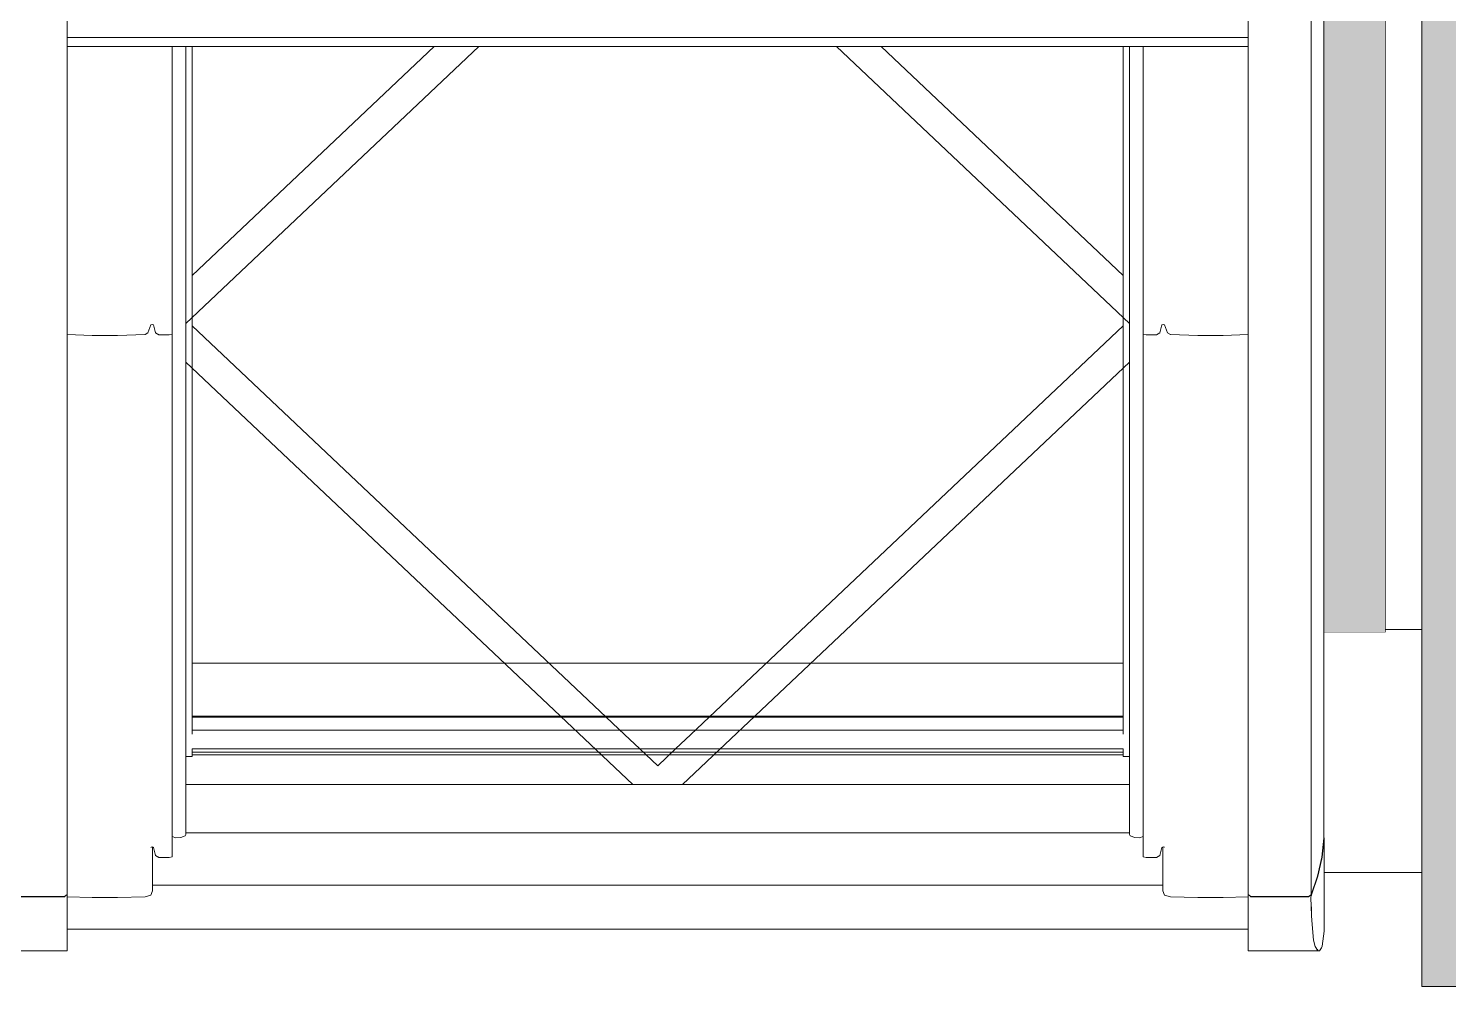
# Model space of a CAD drawing. Header units: metres. Extents: x -208 to 1512, y -277 to 123.
# Drawn here: x 17.07 to 17.977, y -15.07 to -14.458 of the extents above; entities that cross this region are included whole.
import ezdxf

# ---------------------------------------------------------------- set-up
doc = ezdxf.new("R2010")
doc.units = ezdxf.units.M
doc.header["$MEASUREMENT"] = 0
doc.linetypes.add('Baufluchtlinie', pattern=[2.6, 1.6, -1])
doc.linetypes.add('Wipeout_Contour', pattern=[1, 0, -1])
for name, color, linetype in [('325 Dachfenster', 7, 'Continuous'), ('330 Dachaufbau', 7, 'Continuous'), ('Neubau_840 Baulinien', 7, 'Continuous')]:
    doc.layers.add(name, color=color, linetype=linetype)

# ---------------------------------------------------------------- blocks, each defined once
blk = doc.blocks.new('VELUX SlopeRoofBundle[11]_4')
at = {"color": 254, "linetype": 'Wipeout_Contour', "lineweight": 0, "ltscale": 137.547876}
blk.add_wipeout([(17.88755, -14.44058), (17.88755, -15.01247), (17.88935, -15.01151), (17.88935, -14.43984), (17.8891, -14.4405), (17.88902, -14.44058)], dxfattribs=at).dxf.layer = '325 Dachfenster'
at = {"color": 254, "linetype": 'Wipeout_Contour', "lineweight": 0, "ltscale": 89.873695}
blk.add_wipeout([(17.09465, -14.65366), (17.11055, -14.65417), (17.11055, -14.46976), (17.09465, -14.46976)], dxfattribs=at).dxf.layer = '325 Dachfenster'
at = {"color": 254, "linetype": 'Wipeout_Contour', "lineweight": 0, "ltscale": 89.973814}
blk.add_wipeout([(17.12675, -14.65417), (17.14435, -14.6536), (17.14435, -14.46976), (17.12675, -14.46976)], dxfattribs=at).dxf.layer = '325 Dachfenster'
at = {"color": 254, "linetype": 'Wipeout_Contour', "lineweight": 0, "ltscale": 90.039331}
blk.add_wipeout([(17.15975, -14.46976), (17.15315, -14.46976), (17.15315, -14.65389), (17.15975, -14.65389)], dxfattribs=at).dxf.layer = '325 Dachfenster'
at = {"color": 254, "linetype": 'Wipeout_Contour', "lineweight": 0, "ltscale": 181.673922}
blk.add_wipeout([(17.16995, -14.46976), (17.16995, -14.97371), (17.17045, -14.97286), (17.17045, -14.97173), (17.17035, -14.97173), (17.17035, -14.94988), (17.17045, -14.94961), (17.17045, -14.46976)], dxfattribs=at).dxf.layer = '325 Dachfenster'
at = {"color": 254, "linetype": 'Wipeout_Contour', "lineweight": 0, "ltscale": 187.723322}
blk.add_wipeout([(17.77375, -14.46976), (17.77325, -14.46976), (17.77325, -14.94961), (17.77335, -14.94988), (17.77335, -14.97173), (17.77325, -14.97173), (17.77325, -14.97286), (17.77375, -14.97371)], dxfattribs=at).dxf.layer = '325 Dachfenster'
at = {"color": 254, "linetype": 'Wipeout_Contour', "lineweight": 0, "ltscale": 91.976945}
blk.add_wipeout([(17.78395, -14.46976), (17.78395, -14.65389), (17.79055, -14.65389), (17.79055, -14.46976)], dxfattribs=at).dxf.layer = '325 Dachfenster'
at = {"color": 254, "linetype": 'Wipeout_Contour', "lineweight": 0, "ltscale": 92.006787}
blk.add_wipeout([(17.79755, -14.65254), (17.79935, -14.6536), (17.79935, -14.46976), (17.79755, -14.46976)], dxfattribs=at).dxf.layer = '325 Dachfenster'
at = {"color": 254, "linetype": 'Wipeout_Contour', "lineweight": 0, "ltscale": 92.142074}
blk.add_wipeout([(17.83315, -14.65417), (17.84905, -14.65366), (17.84905, -14.46976), (17.83315, -14.46976)], dxfattribs=at).dxf.layer = '325 Dachfenster'
at = {"color": 254, "linetype": 'Wipeout_Contour', "lineweight": 0, "ltscale": 186.963121}
blk.add_wipeout([(17.89735, -14.84386), (17.89735, -14.975), (17.89755, -14.97514), (17.89755, -14.99705), (17.96, -14.99705), (17.96, -14.84205), (17.93685, -14.84205), (17.93685, -14.84386)], dxfattribs=at).dxf.layer = '325 Dachfenster'
at = {"color": 254, "linetype": 'Wipeout_Contour', "lineweight": 0, "ltscale": 367.599634}
blk.add_wipeout([(17.09465, -15.01269), (17.09465, -15.02356), (17.84905, -15.02356), (17.84905, -15.01269), (17.83315, -15.0132), (17.81695, -15.0132), (17.79935, -15.01264), (17.79555, -15.01158), (17.79455, -15.00882), (17.79455, -15.00525), (17.14915, -15.00525), (17.14915, -15.00882), (17.14815, -15.01158), (17.14435, -15.01264), (17.12675, -15.0132), (17.11055, -15.0132)], dxfattribs=at).dxf.layer = '325 Dachfenster'
at = {"color": 254, "linetype": 'Wipeout_Contour', "lineweight": 0, "ltscale": 92.23363}
blk.add_wipeout([(17.09465, -15.03311), (17.84905, -15.03311), (17.84905, -15.02858), (17.09465, -15.02858)], dxfattribs=at).dxf.layer = '325 Dachfenster'
at = {"color": 254, "linetype": 'Wipeout_Contour', "lineweight": 0, "ltscale": 113.912011}
blk.add_wipeout([(17.04916, -15.04719), (17.09465, -15.04719), (17.09465, -15.04683), (17.05045, -15.04683), (17.05015, -15.04689)], dxfattribs=at).dxf.layer = '325 Dachfenster'
at = {"color": 254, "linetype": 'Wipeout_Contour', "lineweight": 0, "ltscale": 116.291213}
blk.add_wipeout([(17.84905, -15.04683), (17.84905, -15.04719), (17.89455, -15.04719), (17.89355, -15.04689), (17.89326, -15.04683)], dxfattribs=at).dxf.layer = '325 Dachfenster'
at = {"color": 254, "linetype": 'Wipeout_Contour', "lineweight": 0, "ltscale": 92.53666}
blk.add_wipeout([(17.96, -14.32091), (17.93685, -14.32091), (17.93685, -14.84205), (17.96, -14.84205)], dxfattribs=at).dxf.layer = '325 Dachfenster'
at = {"color": 254, "linetype": 'Wipeout_Contour', "lineweight": 0, "ltscale": 115.71402}
blk.add_wipeout([(17.89335, -14.42797), (17.89335, -14.99956), (17.89605, -14.98739), (17.89605, -14.4161), (17.89355, -14.42737)], dxfattribs=at).dxf.layer = '325 Dachfenster'
at = {"color": 254, "linetype": 'Wipeout_Contour', "lineweight": 0, "ltscale": 89.924731}
blk.add_wipeout([(17.11055, -14.46976), (17.11055, -14.65417), (17.12675, -14.65417), (17.12675, -14.46976)], dxfattribs=at).dxf.layer = '325 Dachfenster'
at = {"color": 254, "linetype": 'Wipeout_Contour', "lineweight": 0, "ltscale": 90.000141}
blk.add_wipeout([(17.14435, -14.6536), (17.14615, -14.65254), (17.14615, -14.46976), (17.14435, -14.46976)], dxfattribs=at).dxf.layer = '325 Dachfenster'
at = {"color": 254, "linetype": 'Wipeout_Contour', "lineweight": 0, "ltscale": 90.020644}
blk.add_wipeout([(17.15105, -14.65261), (17.15315, -14.65389), (17.15315, -14.46976), (17.15105, -14.46976)], dxfattribs=at).dxf.layer = '325 Dachfenster'
at = {"color": 254, "linetype": 'Wipeout_Contour', "lineweight": 0, "ltscale": 90.050055}
blk.add_wipeout([(17.15975, -14.65389), (17.16165, -14.65339), (17.16165, -14.46976), (17.15975, -14.46976)], dxfattribs=at).dxf.layer = '325 Dachfenster'
at = {"color": 254, "linetype": 'Wipeout_Contour', "lineweight": 0, "ltscale": 90.500121}
blk.add_wipeout([(17.16715, -14.46976), (17.16715, -14.97484), (17.16995, -14.97371), (17.16995, -14.46976)], dxfattribs=at).dxf.layer = '325 Dachfenster'
at = {"color": 254, "linetype": 'Wipeout_Contour', "lineweight": 0, "ltscale": 92.35494}
blk.add_wipeout([(17.77375, -14.46976), (17.77375, -14.97371), (17.77655, -14.97484), (17.77655, -14.46976)], dxfattribs=at).dxf.layer = '325 Dachfenster'
at = {"color": 254, "linetype": 'Wipeout_Contour', "lineweight": 0, "ltscale": 91.961667}
blk.add_wipeout([(17.78205, -14.46976), (17.78205, -14.65339), (17.78395, -14.65389), (17.78395, -14.46976)], dxfattribs=at).dxf.layer = '325 Dachfenster'
at = {"color": 254, "linetype": 'Wipeout_Contour', "lineweight": 0, "ltscale": 91.984952}
blk.add_wipeout([(17.79055, -14.65389), (17.79265, -14.65261), (17.79265, -14.46976), (17.79055, -14.46976)], dxfattribs=at).dxf.layer = '325 Dachfenster'
at = {"color": 254, "linetype": 'Wipeout_Contour', "lineweight": 0, "ltscale": 92.039916}
blk.add_wipeout([(17.79935, -14.6536), (17.81695, -14.65417), (17.81695, -14.46976), (17.79935, -14.46976)], dxfattribs=at).dxf.layer = '325 Dachfenster'
at = {"color": 254, "linetype": 'Wipeout_Contour', "lineweight": 0, "ltscale": 92.220304}
blk.add_wipeout([(17.09465, -15.02462), (17.09465, -15.02689), (17.84905, -15.02689), (17.84905, -15.02462)], dxfattribs=at).dxf.layer = '325 Dachfenster'
at = {"color": 254, "linetype": 'Wipeout_Contour', "lineweight": 0, "ltscale": 92.239809}
blk.add_wipeout([(17.84905, -15.03311), (17.09465, -15.03311), (17.09465, -15.03339), (17.84905, -15.03339)], dxfattribs=at).dxf.layer = '325 Dachfenster'
at = {"color": 254, "linetype": 'Wipeout_Contour', "lineweight": 0, "ltscale": 91.024257}
blk.add_wipeout([(17.05186, -15.04449), (17.05045, -15.04683), (17.09465, -15.04683), (17.09465, -15.04449)], dxfattribs=at).dxf.layer = '325 Dachfenster'
at = {"layer": '325 Dachfenster', "linetype": 'Continuous', "lineweight": 0, "flags": 128}
for points in [[(17.96, -14.32091), (17.96, -14.84205)], [(17.96, -14.84205), (17.93685, -14.84205)], [(17.96, -14.84205), (17.96, -14.99705)]]:
    blk.add_lwpolyline(points, dxfattribs=at)
at = {"color": 254, "linetype": 'Wipeout_Contour', "lineweight": 0, "ltscale": 115.619648}
blk.add_wipeout([(17.89625, -14.4152), (17.89605, -14.4161), (17.89605, -14.98739), (17.89735, -14.97514), (17.89735, -14.40484)], dxfattribs=at).dxf.layer = '325 Dachfenster'
at = {"color": 254, "linetype": 'Wipeout_Contour', "lineweight": 0, "ltscale": 89.997366}
blk.add_wipeout([(17.14975, -14.46976), (17.14975, -14.64745), (17.15105, -14.65261), (17.15105, -14.46976)], dxfattribs=at).dxf.layer = '325 Dachfenster'
at = {"color": 254, "linetype": 'Wipeout_Contour', "lineweight": 0, "ltscale": 91.972043}
blk.add_wipeout([(17.79265, -14.46976), (17.79265, -14.65261), (17.79395, -14.64745), (17.79395, -14.46976)], dxfattribs=at).dxf.layer = '325 Dachfenster'
at = {"color": 254, "linetype": 'Wipeout_Contour', "lineweight": 0, "ltscale": 92.094527}
blk.add_wipeout([(17.81695, -14.46976), (17.81695, -14.65417), (17.83315, -14.65417), (17.83315, -14.46976)], dxfattribs=at).dxf.layer = '325 Dachfenster'
at = {"color": 254, "linetype": 'Wipeout_Contour', "lineweight": 0, "ltscale": 90.554442}
blk.add_wipeout([(17.09465, -14.65366), (17.09465, -14.98738), (17.11055, -14.98789), (17.11055, -14.65417)], dxfattribs=at).dxf.layer = '325 Dachfenster'
at = {"color": 254, "linetype": 'Wipeout_Contour', "lineweight": 0, "ltscale": 90.728796}
blk.add_wipeout([(17.15975, -14.98757), (17.16165, -14.98708), (17.16165, -14.65339), (17.15975, -14.65389)], dxfattribs=at).dxf.layer = '325 Dachfenster'
at = {"color": 254, "linetype": 'Wipeout_Contour', "lineweight": 0, "ltscale": 92.225455}
blk.add_wipeout([(17.09465, -15.02689), (17.09465, -15.02858), (17.84905, -15.02858), (17.84905, -15.02689)], dxfattribs=at).dxf.layer = '325 Dachfenster'
at = {"color": 254, "linetype": 'Wipeout_Contour', "lineweight": 0, "ltscale": 91.024566}
blk.add_wipeout([(17.05186, -15.04449), (17.09465, -15.04449), (17.09465, -15.04027), (17.05282, -15.04027)], dxfattribs=at).dxf.layer = '325 Dachfenster'
at = {"layer": '325 Dachfenster', "linetype": 'Continuous', "lineweight": 0, "flags": 128}
blk.add_lwpolyline([(17.09465, -15.04719), (17.04916, -15.04719), (17.01905, -15.04719)], dxfattribs=at)
at = {"color": 254, "linetype": 'Wipeout_Contour', "lineweight": 0, "ltscale": 90.231565}
blk.add_wipeout([(17.05615, -15.01247), (17.09295, -15.01247), (17.09295, -14.44058), (17.05615, -14.44058)], dxfattribs=at).dxf.layer = '325 Dachfenster'
at = {"color": 254, "linetype": 'Wipeout_Contour', "lineweight": 0, "ltscale": 89.986762}
blk.add_wipeout([(17.14615, -14.46976), (17.14615, -14.65254), (17.14815, -14.64738), (17.14815, -14.46976)], dxfattribs=at).dxf.layer = '325 Dachfenster'
at = {"color": 254, "linetype": 'Wipeout_Contour', "lineweight": 0, "ltscale": 91.991965}
blk.add_wipeout([(17.79475, -14.64717), (17.79555, -14.64738), (17.79555, -14.46976), (17.79475, -14.46976)], dxfattribs=at).dxf.layer = '325 Dachfenster'
at = {"color": 254, "linetype": 'Wipeout_Contour', "lineweight": 0, "ltscale": 90.603637}
blk.add_wipeout([(17.11055, -14.65417), (17.11055, -14.98789), (17.12675, -14.98789), (17.12675, -14.65417)], dxfattribs=at).dxf.layer = '325 Dachfenster'
at = {"color": 254, "linetype": 'Wipeout_Contour', "lineweight": 0, "ltscale": 90.717011}
blk.add_wipeout([(17.15315, -14.98757), (17.15975, -14.98757), (17.15975, -14.65389), (17.15315, -14.65389)], dxfattribs=at).dxf.layer = '325 Dachfenster'
at = {"color": 254, "linetype": 'Wipeout_Contour', "lineweight": 0, "ltscale": 92.64042}
blk.add_wipeout([(17.78395, -14.65389), (17.78395, -14.98757), (17.79055, -14.98757), (17.79055, -14.65389)], dxfattribs=at).dxf.layer = '325 Dachfenster'
at = {"color": 254, "linetype": 'Wipeout_Contour', "lineweight": 0, "ltscale": 92.806191}
blk.add_wipeout([(17.83315, -14.98789), (17.84905, -14.98738), (17.84905, -14.65366), (17.83315, -14.65417)], dxfattribs=at).dxf.layer = '325 Dachfenster'
at = {"color": 254, "linetype": 'Wipeout_Contour', "lineweight": 0, "ltscale": 92.215946}
blk.add_wipeout([(17.09465, -15.02462), (17.84905, -15.02462), (17.84905, -15.02356), (17.09465, -15.02356)], dxfattribs=at).dxf.layer = '325 Dachfenster'
at = {"color": 254, "linetype": 'Wipeout_Contour', "lineweight": 0, "ltscale": 90.286763}
blk.add_wipeout([(17.09295, -14.44058), (17.09295, -15.01247), (17.09465, -15.01121), (17.09465, -14.44058)], dxfattribs=at).dxf.layer = '325 Dachfenster'
at = {"color": 254, "linetype": 'Wipeout_Contour', "lineweight": 0, "ltscale": 92.598342}
blk.add_wipeout([(17.84905, -14.44058), (17.84905, -15.01121), (17.85075, -15.01247), (17.85075, -14.44058)], dxfattribs=at).dxf.layer = '325 Dachfenster'
at = {"color": 254, "linetype": 'Wipeout_Contour', "lineweight": 0, "ltscale": 90.005591}
blk.add_wipeout([(17.14815, -14.46976), (17.14815, -14.64738), (17.14895, -14.64717), (17.14895, -14.46976)], dxfattribs=at).dxf.layer = '325 Dachfenster'
at = {"color": 254, "linetype": 'Wipeout_Contour', "lineweight": 0, "ltscale": 90.483495}
blk.add_wipeout([(17.16165, -14.46976), (17.16165, -14.97409), (17.16405, -14.97491), (17.16405, -14.46976)], dxfattribs=at).dxf.layer = '325 Dachfenster'
at = {"color": 254, "linetype": 'Wipeout_Contour', "lineweight": 0, "ltscale": 91.989252}
blk.add_wipeout([(17.79395, -14.46976), (17.79395, -14.64745), (17.79475, -14.64717), (17.79475, -14.46976)], dxfattribs=at).dxf.layer = '325 Dachfenster'
at = {"color": 254, "linetype": 'Wipeout_Contour', "lineweight": 0, "ltscale": 90.653948}
blk.add_wipeout([(17.12675, -14.65417), (17.12675, -14.98789), (17.14435, -14.98732), (17.14435, -14.6536)], dxfattribs=at).dxf.layer = '325 Dachfenster'
at = {"color": 254, "linetype": 'Wipeout_Contour', "lineweight": 0, "ltscale": 92.626626}
blk.add_wipeout([(17.78205, -14.65339), (17.78205, -14.98708), (17.78395, -14.98757), (17.78395, -14.65389)], dxfattribs=at).dxf.layer = '325 Dachfenster'
at = {"color": 254, "linetype": 'Wipeout_Contour', "lineweight": 0, "ltscale": 90.999285}
blk.add_wipeout([(17.05282, -15.04027), (17.09465, -15.04027), (17.09465, -15.02775), (17.05403, -15.02775)], dxfattribs=at).dxf.layer = '325 Dachfenster'
at = {"color": 254, "linetype": 'Wipeout_Contour', "lineweight": 0, "ltscale": 93.455367}
blk.add_wipeout([(17.84905, -15.02775), (17.84905, -15.04027), (17.89089, -15.04027), (17.88968, -15.02775)], dxfattribs=at).dxf.layer = '325 Dachfenster'
at = {"layer": '325 Dachfenster', "linetype": 'Continuous', "lineweight": 0, "flags": 128}
blk.add_lwpolyline([(17.09465, -15.03339), (17.84905, -15.03339)], dxfattribs=at)
at = {"color": 254, "linetype": 'Wipeout_Contour', "lineweight": 0, "ltscale": 92.660703}
blk.add_wipeout([(17.85075, -14.44058), (17.85075, -15.01247), (17.88755, -15.01247), (17.88755, -14.44058)], dxfattribs=at).dxf.layer = '325 Dachfenster'
at = {"color": 254, "linetype": 'Wipeout_Contour', "lineweight": 0, "ltscale": 90.007842}
blk.add_wipeout([(17.14895, -14.64717), (17.14975, -14.64745), (17.14975, -14.46976), (17.14895, -14.46976)], dxfattribs=at).dxf.layer = '325 Dachfenster'
at = {"color": 254, "linetype": 'Wipeout_Contour', "lineweight": 0, "ltscale": 90.49339}
blk.add_wipeout([(17.16405, -14.46976), (17.16405, -14.97491), (17.16715, -14.97484), (17.16715, -14.46976)], dxfattribs=at).dxf.layer = '325 Dachfenster'
at = {"color": 254, "linetype": 'Wipeout_Contour', "lineweight": 0, "ltscale": 92.373138}
blk.add_wipeout([(17.77965, -14.46976), (17.77965, -14.97491), (17.78205, -14.97409), (17.78205, -14.46976)], dxfattribs=at).dxf.layer = '325 Dachfenster'
at = {"color": 254, "linetype": 'Wipeout_Contour', "lineweight": 0, "ltscale": 91.982615}
blk.add_wipeout([(17.79555, -14.64738), (17.79755, -14.65254), (17.79755, -14.46976), (17.79555, -14.46976)], dxfattribs=at).dxf.layer = '325 Dachfenster'
at = {"color": 254, "linetype": 'Wipeout_Contour', "lineweight": 0, "ltscale": 91.067015}
blk.add_wipeout([(17.12675, -14.98789), (17.11055, -14.98789), (17.11055, -15.0132), (17.12675, -15.0132)], dxfattribs=at).dxf.layer = '325 Dachfenster'
at = {"color": 254, "linetype": 'Wipeout_Contour', "lineweight": 0, "ltscale": 93.490902}
blk.add_wipeout([(17.84905, -15.04683), (17.89326, -15.04683), (17.89185, -15.04449), (17.84905, -15.04449)], dxfattribs=at).dxf.layer = '325 Dachfenster'
at = {"color": 254, "linetype": 'Wipeout_Contour', "lineweight": 0, "ltscale": 115.757657}
blk.add_wipeout([(17.88935, -14.43984), (17.88935, -15.01151), (17.89335, -14.99956), (17.89335, -14.42797), (17.88955, -14.43932)], dxfattribs=at).dxf.layer = '325 Dachfenster'
at = {"color": 254, "linetype": 'Wipeout_Contour', "lineweight": 0, "ltscale": 92.366162}
blk.add_wipeout([(17.77655, -14.46976), (17.77655, -14.97484), (17.77965, -14.97491), (17.77965, -14.46976)], dxfattribs=at).dxf.layer = '325 Dachfenster'
at = {"color": 254, "linetype": 'Wipeout_Contour', "lineweight": 0, "ltscale": 90.68845}
blk.add_wipeout([(17.14975, -14.98114), (17.15105, -14.9863), (17.15105, -14.65261), (17.14975, -14.64745)], dxfattribs=at).dxf.layer = '325 Dachfenster'
at = {"color": 254, "linetype": 'Wipeout_Contour', "lineweight": 0, "ltscale": 92.651887}
blk.add_wipeout([(17.79055, -14.65389), (17.79055, -14.98757), (17.79265, -14.9863), (17.79265, -14.65261)], dxfattribs=at).dxf.layer = '325 Dachfenster'
at = {"color": 254, "linetype": 'Wipeout_Contour', "lineweight": 0, "ltscale": 92.704915}
blk.add_wipeout([(17.79935, -14.6536), (17.79935, -14.98732), (17.81695, -14.98789), (17.81695, -14.65417)], dxfattribs=at).dxf.layer = '325 Dachfenster'
at = {"color": 254, "linetype": 'Wipeout_Contour', "lineweight": 0, "ltscale": 69.05503}
blk.add_wipeout([(17.17045, -14.9409), (17.45598, -14.9409), (17.17045, -14.67124)], dxfattribs=at).dxf.layer = '325 Dachfenster'
at = {"color": 254, "linetype": 'Wipeout_Contour', "lineweight": 0, "ltscale": 91.01801}
blk.add_wipeout([(17.09465, -14.98738), (17.09465, -15.01269), (17.11055, -15.0132), (17.11055, -14.98789)], dxfattribs=at).dxf.layer = '325 Dachfenster'
at = {"color": 254, "linetype": 'Wipeout_Contour', "lineweight": 0, "ltscale": 93.473494}
blk.add_wipeout([(17.84905, -15.04027), (17.84905, -15.04449), (17.89185, -15.04449), (17.89089, -15.04027)], dxfattribs=at).dxf.layer = '325 Dachfenster'
at = {"color": 254, "linetype": 'Wipeout_Contour', "lineweight": 0, "ltscale": 182.36281}
blk.add_wipeout([(17.17045, -14.67124), (17.45598, -14.9409), (17.48773, -14.9409), (17.77325, -14.67124), (17.77325, -14.6465), (17.58611, -14.46976), (17.35759, -14.46976), (17.17045, -14.6465)], dxfattribs=at).dxf.layer = '325 Dachfenster'
at = {"color": 254, "linetype": 'Wipeout_Contour', "lineweight": 0, "ltscale": 92.648327}
blk.add_wipeout([(17.79395, -14.64745), (17.79265, -14.65261), (17.79265, -14.9863), (17.79395, -14.98114)], dxfattribs=at).dxf.layer = '325 Dachfenster'
at = {"color": 254, "linetype": 'Wipeout_Contour', "lineweight": 0, "ltscale": 90.702052}
blk.add_wipeout([(17.15105, -14.9863), (17.15315, -14.98757), (17.15315, -14.65389), (17.15105, -14.65261)], dxfattribs=at).dxf.layer = '325 Dachfenster'
at = {"color": 254, "linetype": 'Wipeout_Contour', "lineweight": 0, "ltscale": 92.757568}
blk.add_wipeout([(17.81695, -14.65417), (17.81695, -14.98789), (17.83315, -14.98789), (17.83315, -14.65417)], dxfattribs=at).dxf.layer = '325 Dachfenster'
at = {"color": 254, "linetype": 'Wipeout_Contour', "lineweight": 0, "ltscale": 114.263536}
blk.add_wipeout([(17.05403, -15.02775), (17.09465, -15.02775), (17.09465, -15.01304), (17.05466, -15.01304), (17.05415, -15.02455)], dxfattribs=at).dxf.layer = '325 Dachfenster'
at = {"layer": '325 Dachfenster', "linetype": 'Continuous', "lineweight": 0, "flags": 128}
for points in [[(17.17045, -14.92315), (17.17435, -14.92315)], [(17.17435, -14.92315), (17.17455, -14.92294)], [(17.17455, -14.92294), (17.17455, -14.9182)]]:
    blk.add_lwpolyline(points, dxfattribs=at)
at = {"color": 254, "linetype": 'Wipeout_Contour', "lineweight": 0, "ltscale": 67.695452}
blk.add_wipeout([(17.17045, -14.46976), (17.17045, -14.6465), (17.35759, -14.46976)], dxfattribs=at).dxf.layer = '325 Dachfenster'
at = {"color": 254, "linetype": 'Wipeout_Contour', "lineweight": 0, "ltscale": 68.04457}
blk.add_wipeout([(17.58611, -14.46976), (17.77325, -14.6465), (17.77325, -14.46976)], dxfattribs=at).dxf.layer = '325 Dachfenster'
at = {"color": 254, "linetype": 'Wipeout_Contour', "lineweight": 0, "ltscale": 90.678151}
blk.add_wipeout([(17.14895, -14.98085), (17.14975, -14.98114), (17.14975, -14.64745), (17.14895, -14.64717)], dxfattribs=at).dxf.layer = '325 Dachfenster'
at = {"color": 254, "linetype": 'Wipeout_Contour', "lineweight": 0, "ltscale": 92.65884}
blk.add_wipeout([(17.79555, -14.64738), (17.79555, -14.9811), (17.79755, -14.98626), (17.79755, -14.65254)], dxfattribs=at).dxf.layer = '325 Dachfenster'
at = {"color": 254, "linetype": 'Wipeout_Contour', "lineweight": 0, "ltscale": 69.22146}
blk.add_wipeout([(17.48773, -14.9409), (17.77325, -14.9409), (17.77325, -14.67124)], dxfattribs=at).dxf.layer = '325 Dachfenster'
at = {"color": 254, "linetype": 'Wipeout_Contour', "lineweight": 0, "ltscale": 93.210236}
blk.add_wipeout([(17.81695, -15.0132), (17.83315, -15.0132), (17.83315, -14.98789), (17.81695, -14.98789)], dxfattribs=at).dxf.layer = '325 Dachfenster'
at = {"color": 254, "linetype": 'Wipeout_Contour', "lineweight": 0, "ltscale": 90.965524}
blk.add_wipeout([(17.05458, -15.01262), (17.05466, -15.01304), (17.09465, -15.01304), (17.09465, -15.01262)], dxfattribs=at).dxf.layer = '325 Dachfenster'
at = {"layer": '325 Dachfenster', "linetype": 'Continuous', "lineweight": 0, "flags": 128}
for points in [[(17.47185, -14.92902), (17.4604, -14.9182), (17.45066, -14.90901), (17.17442, -14.64812)], [(17.47185, -14.92902), (17.48331, -14.9182), (17.49304, -14.90901), (17.76929, -14.64812)], [(17.76915, -14.86354), (17.17455, -14.86354)], [(17.76915, -14.89727), (17.17455, -14.89727)], [(17.76915, -14.89805), (17.17455, -14.89805)], [(17.76915, -14.90618), (17.17455, -14.90618)], [(17.76929, -14.9182), (17.17442, -14.9182)], [(17.76915, -14.9204), (17.17455, -14.9204)], [(17.76915, -14.92209), (17.17455, -14.92209)], [(17.76915, -14.92294), (17.76915, -14.9182)], [(17.76935, -14.92315), (17.76915, -14.92294)], [(17.77325, -14.92315), (17.76935, -14.92315)]]:
    blk.add_lwpolyline(points, dxfattribs=at)
at = {"color": 254, "linetype": 'Wipeout_Contour', "lineweight": 0, "ltscale": 90.778636}
blk.add_wipeout([(17.09465, -14.46389), (17.09465, -14.46963), (17.84905, -14.46963), (17.84905, -14.46389)], dxfattribs=at).dxf.layer = '325 Dachfenster'
at = {"color": 254, "linetype": 'Wipeout_Contour', "lineweight": 0, "ltscale": 137.439879}
blk.add_wipeout([(17.14815, -14.64738), (17.14815, -14.9811), (17.14825, -14.98107), (17.14825, -14.98104), (17.14895, -14.98085), (17.14895, -14.64717)], dxfattribs=at).dxf.layer = '325 Dachfenster'
at = {"color": 254, "linetype": 'Wipeout_Contour', "lineweight": 0, "ltscale": 92.672681}
blk.add_wipeout([(17.79755, -14.65254), (17.79755, -14.98626), (17.79935, -14.98732), (17.79935, -14.6536)], dxfattribs=at).dxf.layer = '325 Dachfenster'
at = {"color": 254, "linetype": 'Wipeout_Contour', "lineweight": 0, "ltscale": 91.994308}
blk.add_wipeout([(17.17045, -14.9409), (17.17045, -14.94097), (17.77325, -14.94097), (17.77325, -14.9409)], dxfattribs=at).dxf.layer = '325 Dachfenster'
at = {"color": 254, "linetype": 'Wipeout_Contour', "lineweight": 0, "ltscale": 93.257769}
blk.add_wipeout([(17.83315, -15.0132), (17.84905, -15.01269), (17.84905, -14.98738), (17.83315, -14.98789)], dxfattribs=at).dxf.layer = '325 Dachfenster'
at = {"color": 254, "linetype": 'Wipeout_Contour', "lineweight": 0, "ltscale": 114.217923}
blk.add_wipeout([(17.05452, -15.01247), (17.05458, -15.01262), (17.09465, -15.01262), (17.09465, -15.01121), (17.09295, -15.01247)], dxfattribs=at).dxf.layer = '325 Dachfenster'
at = {"layer": '325 Dachfenster', "linetype": 'Continuous', "lineweight": 0, "flags": 128}
for points in [[(17.16165, -14.65339), (17.15975, -14.65389), (17.15315, -14.65389)], [(17.09295, -15.01247), (17.05615, -15.01247), (17.02075, -15.01247)], [(17.09295, -15.01247), (17.09465, -15.01121)], [(17.09465, -15.01121), (17.09465, -15.01262)], [(17.09465, -15.01262), (17.09465, -15.01304)], [(17.09465, -15.01304), (17.09465, -15.02775), (17.09465, -15.04027), (17.09465, -15.04449), (17.09465, -15.04683), (17.09465, -15.04719)]]:
    blk.add_lwpolyline(points, dxfattribs=at)
at = {"color": 254, "linetype": 'Wipeout_Contour', "lineweight": 0, "ltscale": 90.759444}
blk.add_wipeout([(17.09465, -14.46042), (17.84905, -14.46042), (17.84905, -14.45811), (17.09465, -14.45811)], dxfattribs=at).dxf.layer = '325 Dachfenster'
at = {"color": 254, "linetype": 'Wipeout_Contour', "lineweight": 0, "ltscale": 90.785996}
blk.add_wipeout([(17.09465, -14.46976), (17.84905, -14.46976), (17.84905, -14.46963), (17.09465, -14.46963)], dxfattribs=at).dxf.layer = '325 Dachfenster'
at = {"color": 254, "linetype": 'Wipeout_Contour', "lineweight": 0, "ltscale": 92.645248}
blk.add_wipeout([(17.79395, -14.64745), (17.79395, -14.98114), (17.79475, -14.98085), (17.79475, -14.64717)], dxfattribs=at).dxf.layer = '325 Dachfenster'
at = {"color": 254, "linetype": 'Wipeout_Contour', "lineweight": 0, "ltscale": 90.680745}
blk.add_wipeout([(17.14615, -14.65254), (17.14435, -14.6536), (17.14435, -14.98732), (17.14615, -14.98626)], dxfattribs=at).dxf.layer = '325 Dachfenster'
at = {"color": 254, "linetype": 'Wipeout_Contour', "lineweight": 0, "ltscale": 116.577902}
blk.add_wipeout([(17.84905, -15.01304), (17.84905, -15.02775), (17.88968, -15.02775), (17.88955, -15.02455), (17.88905, -15.01304)], dxfattribs=at).dxf.layer = '325 Dachfenster'
at = {"layer": '325 Dachfenster', "linetype": 'Continuous', "lineweight": 0, "flags": 128}
for points in [[(17.84905, -14.46976), (17.09465, -14.46976)], [(17.35759, -14.46976), (17.17045, -14.6465)], [(17.32914, -14.46976), (17.17442, -14.61588)], [(17.17455, -14.90873), (17.17455, -14.46976)], [(17.58611, -14.46976), (17.77325, -14.6465)], [(17.61456, -14.46976), (17.76929, -14.61588)], [(17.76915, -14.90873), (17.76915, -14.46976)]]:
    blk.add_lwpolyline(points, dxfattribs=at)
at = {"color": 254, "linetype": 'Wipeout_Contour', "lineweight": 0, "ltscale": 90.769288}
blk.add_wipeout([(17.09465, -14.46237), (17.09465, -14.46389), (17.84905, -14.46389), (17.84905, -14.46237)], dxfattribs=at).dxf.layer = '325 Dachfenster'
at = {"color": 254, "linetype": 'Wipeout_Contour', "lineweight": 0, "ltscale": 90.677801}
blk.add_wipeout([(17.14615, -14.65254), (17.14615, -14.98626), (17.14815, -14.9811), (17.14815, -14.64738)], dxfattribs=at).dxf.layer = '325 Dachfenster'
at = {"color": 254, "linetype": 'Wipeout_Contour', "lineweight": 0, "ltscale": 139.257958}
blk.add_wipeout([(17.79475, -14.64717), (17.79475, -14.98085), (17.79545, -14.98104), (17.79545, -14.98107), (17.79555, -14.9811), (17.79555, -14.64738)], dxfattribs=at).dxf.layer = '325 Dachfenster'
at = {"color": 254, "linetype": 'Wipeout_Contour', "lineweight": 0, "ltscale": 325.647876}
blk.add_wipeout([(17.84905, -15.01262), (17.88913, -15.01262), (17.88955, -15.01151), (17.89355, -14.99956), (17.89625, -14.98739), (17.89755, -14.97514), (17.89735, -14.975), (17.89735, -14.97514), (17.89605, -14.98739), (17.89335, -14.99956), (17.88935, -15.01151), (17.88755, -15.01247), (17.85075, -15.01247), (17.84905, -15.01121)], dxfattribs=at).dxf.layer = '325 Dachfenster'
at = {"layer": '325 Dachfenster', "linetype": 'Continuous', "lineweight": 0, "flags": 128}
for points in [[(17.14815, -14.64738), (17.14615, -14.65254)], [(17.14895, -14.64717), (17.14815, -14.64738)], [(17.14975, -14.64745), (17.14895, -14.64717)], [(17.15105, -14.65261), (17.14975, -14.64745)], [(17.79265, -14.65261), (17.79395, -14.64745)], [(17.79395, -14.64745), (17.79475, -14.64717)], [(17.79475, -14.64717), (17.79555, -14.64738)], [(17.79555, -14.64738), (17.79755, -14.65254)], [(17.14435, -14.6536), (17.12675, -14.65417), (17.11055, -14.65417), (17.09465, -14.65366)], [(17.14615, -14.65254), (17.14435, -14.6536)], [(17.15315, -14.65389), (17.15105, -14.65261)], [(17.78205, -14.65339), (17.78395, -14.65389), (17.79055, -14.65389)], [(17.79055, -14.65389), (17.79265, -14.65261)], [(17.79755, -14.65254), (17.79935, -14.6536)], [(17.79935, -14.6536), (17.81695, -14.65417), (17.83315, -14.65417), (17.84905, -14.65366)]]:
    blk.add_lwpolyline(points, dxfattribs=at)
at = {"color": 254, "linetype": 'Wipeout_Contour', "lineweight": 0, "ltscale": 90.764872}
blk.add_wipeout([(17.09465, -14.46237), (17.84905, -14.46237), (17.84905, -14.46042), (17.09465, -14.46042)], dxfattribs=at).dxf.layer = '325 Dachfenster'
at = {"color": 254, "linetype": 'Wipeout_Contour', "lineweight": 0, "ltscale": 91.116126}
blk.add_wipeout([(17.12675, -15.0132), (17.14435, -15.01264), (17.14435, -14.98732), (17.12675, -14.98789)], dxfattribs=at).dxf.layer = '325 Dachfenster'
at = {"color": 254, "linetype": 'Wipeout_Contour', "lineweight": 0, "ltscale": 93.400752}
blk.add_wipeout([(17.79455, -15.00882), (17.79555, -15.01158), (17.79755, -14.98626), (17.79555, -14.98117)], dxfattribs=at).dxf.layer = '325 Dachfenster'
at = {"color": 254, "linetype": 'Wipeout_Contour', "lineweight": 0, "ltscale": 140.784984}
blk.add_wipeout([(17.89355, -14.99956), (17.89355, -15.04689), (17.89455, -15.04719), (17.89586, -15.04534), (17.89625, -15.04422), (17.89625, -14.98739)], dxfattribs=at).dxf.layer = '325 Dachfenster'
at = {"layer": '325 Dachfenster', "linetype": 'Continuous', "lineweight": 0, "flags": 128}
for points in [[(17.09465, -15.01121), (17.09465, -14.44058)], [(17.84905, -14.46389), (17.09465, -14.46389)]]:
    blk.add_lwpolyline(points, dxfattribs=at)
at = {"color": 254, "linetype": 'Wipeout_Contour', "lineweight": 0, "ltscale": 117.214145}
blk.add_wipeout([(17.89625, -14.98739), (17.89625, -15.04422), (17.89679, -15.04105), (17.89755, -15.03456), (17.89755, -14.97514)], dxfattribs=at).dxf.layer = '325 Dachfenster'
at = {"color": 254, "linetype": 'Wipeout_Contour', "lineweight": 0, "ltscale": 69.75938}
blk.add_wipeout([(17.79935, -14.98732), (17.79555, -15.01158), (17.79935, -15.01264)], dxfattribs=at).dxf.layer = '325 Dachfenster'
at = {"color": 254, "linetype": 'Wipeout_Contour', "lineweight": 0, "ltscale": 69.049758}
blk.add_wipeout([(17.14915, -15.00882), (17.14815, -15.01149), (17.14815, -15.01158)], dxfattribs=at).dxf.layer = '325 Dachfenster'
at = {"color": 254, "linetype": 'Wipeout_Contour', "lineweight": 0, "ltscale": 93.378126}
blk.add_wipeout([(17.84905, -15.01304), (17.88905, -15.01304), (17.88913, -15.01262), (17.84905, -15.01262)], dxfattribs=at).dxf.layer = '325 Dachfenster'
at = {"layer": '325 Dachfenster', "linetype": 'Continuous', "lineweight": 0, "flags": 128}
for points in [[(17.89735, -14.97514), (17.89735, -14.40484)], [(17.84905, -15.01121), (17.84905, -14.44058)], [(17.89735, -14.975), (17.89755, -14.97514)], [(17.85075, -15.01247), (17.84905, -15.01121)], [(17.84905, -15.01121), (17.84905, -15.01262)], [(17.84905, -15.01262), (17.84905, -15.01304)], [(17.84905, -15.01304), (17.84905, -15.02775), (17.84905, -15.04027), (17.84905, -15.04449), (17.84905, -15.04683), (17.84905, -15.04719)]]:
    blk.add_lwpolyline(points, dxfattribs=at)
at = {"color": 254, "linetype": 'Wipeout_Contour', "lineweight": 0, "ltscale": 69.049454}
blk.add_wipeout([(17.14435, -15.01264), (17.14815, -15.01158), (17.14435, -14.98732)], dxfattribs=at).dxf.layer = '325 Dachfenster'
at = {"color": 254, "linetype": 'Wipeout_Contour', "lineweight": 0, "ltscale": 160.91997}
blk.add_wipeout([(17.79455, -14.98092), (17.79455, -15.00882), (17.79555, -14.98117), (17.79553, -14.98109), (17.79545, -14.98107), (17.79545, -14.98104), (17.79475, -14.98085)], dxfattribs=at).dxf.layer = '325 Dachfenster'
at = {"color": 254, "linetype": 'Wipeout_Contour', "lineweight": 0, "ltscale": 187.834981}
blk.add_wipeout([(17.88955, -15.02455), (17.88968, -15.02775), (17.89089, -15.04027), (17.89185, -15.04449), (17.89326, -15.04683), (17.89355, -15.04689), (17.89355, -14.99956), (17.88955, -15.01151)], dxfattribs=at).dxf.layer = '325 Dachfenster'
at = {"layer": '325 Dachfenster', "linetype": 'Continuous', "lineweight": 0, "flags": 128}
for points in [[(17.89755, -14.97514), (17.89755, -15.03456)], [(17.89755, -14.99705), (17.96, -14.99705)], [(17.89455, -15.04719), (17.84905, -15.04719)]]:
    blk.add_lwpolyline(points, dxfattribs=at)
at = {"color": 254, "linetype": 'Wipeout_Contour', "lineweight": 0, "ltscale": 90.949463}
blk.add_wipeout([(17.14815, -14.98117), (17.14615, -14.98626), (17.14815, -15.01149), (17.14915, -15.00882)], dxfattribs=at).dxf.layer = '325 Dachfenster'
at = {"color": 254, "linetype": 'Wipeout_Contour', "lineweight": 0, "ltscale": 69.504843}
blk.add_wipeout([(17.79555, -15.01158), (17.79935, -14.98732), (17.79755, -14.98626)], dxfattribs=at).dxf.layer = '325 Dachfenster'
at = {"color": 254, "linetype": 'Wipeout_Contour', "lineweight": 0, "ltscale": 92.807291}
blk.add_wipeout([(17.88913, -15.01262), (17.88905, -15.01304), (17.88955, -15.02455), (17.88955, -15.01151)], dxfattribs=at).dxf.layer = '325 Dachfenster'
at = {"layer": '325 Dachfenster', "linetype": 'Continuous', "lineweight": 0, "flags": 128}
for points in [[(17.88935, -15.01151), (17.88935, -14.43984)], [(17.89755, -14.97514), (17.89625, -14.98739), (17.89355, -14.99956), (17.88955, -15.01151), (17.88913, -15.01262)], [(17.89735, -14.97514), (17.89605, -14.98739), (17.89335, -14.99956), (17.88935, -15.01151)], [(17.88755, -15.01247), (17.85075, -15.01247)], [(17.88935, -15.01151), (17.88755, -15.01247)], [(17.88905, -15.01304), (17.88913, -15.01262)], [(17.88905, -15.01304), (17.88955, -15.02455), (17.88968, -15.02775), (17.89089, -15.04027), (17.89185, -15.04449), (17.89326, -15.04683), (17.89355, -15.04689), (17.89455, -15.04719), (17.89586, -15.04534), (17.89625, -15.04422), (17.89679, -15.04105), (17.89755, -15.03456)]]:
    blk.add_lwpolyline(points, dxfattribs=at)
at = {"color": 254, "linetype": 'Wipeout_Contour', "lineweight": 0, "ltscale": 68.076911}
blk.add_wipeout([(17.14615, -14.98626), (17.14435, -14.98732), (17.14815, -15.01158)], dxfattribs=at).dxf.layer = '325 Dachfenster'
at = {"color": 254, "linetype": 'Wipeout_Contour', "lineweight": 0, "ltscale": 93.157754}
blk.add_wipeout([(17.79935, -15.01264), (17.81695, -15.0132), (17.81695, -14.98789), (17.79935, -14.98732)], dxfattribs=at).dxf.layer = '325 Dachfenster'
at = {"layer": '325 Dachfenster', "linetype": 'Continuous', "lineweight": 0, "flags": 128}
blk.add_lwpolyline([(17.79555, -15.01158), (17.79935, -15.01264), (17.81695, -15.0132), (17.83315, -15.0132), (17.84905, -15.01269)], dxfattribs=at)
at = {"color": 254, "linetype": 'Wipeout_Contour', "lineweight": 0, "ltscale": 158.198235}
blk.add_wipeout([(17.14815, -14.98117), (17.14915, -15.00882), (17.14915, -14.98092), (17.14895, -14.98085), (17.14825, -14.98104), (17.14825, -14.98107), (17.14818, -14.98109)], dxfattribs=at).dxf.layer = '325 Dachfenster'
at = {"layer": '325 Dachfenster', "linetype": 'Continuous', "lineweight": 0, "flags": 128}
blk.add_lwpolyline([(17.14815, -15.01158), (17.14435, -15.01264), (17.12675, -15.0132), (17.11055, -15.0132), (17.09465, -15.01269)], dxfattribs=at)
at = {"color": 254, "linetype": 'Wipeout_Contour', "lineweight": 0, "ltscale": 89.704854}
blk.add_wipeout([(17.14815, -14.9811), (17.14615, -14.98626), (17.14815, -14.98117), (17.14818, -14.98109)], dxfattribs=at).dxf.layer = '325 Dachfenster'
at = {"color": 254, "linetype": 'Wipeout_Contour', "lineweight": 0, "ltscale": 92.162971}
blk.add_wipeout([(17.14915, -15.00518), (17.14915, -15.00525), (17.79455, -15.00525), (17.79455, -15.00518)], dxfattribs=at).dxf.layer = '325 Dachfenster'
at = {"color": 254, "linetype": 'Wipeout_Contour', "lineweight": 0, "ltscale": 92.14757}
blk.add_wipeout([(17.14915, -14.99323), (17.14915, -15.00518), (17.79455, -15.00518), (17.79455, -14.99323)], dxfattribs=at).dxf.layer = '325 Dachfenster'
at = {"layer": '325 Dachfenster', "linetype": 'Continuous', "lineweight": 0, "flags": 128}
for points in [[(17.79455, -15.00525), (17.14915, -15.00525)], [(17.14915, -15.00882), (17.14815, -15.01158)], [(17.79455, -15.00882), (17.79555, -15.01158)]]:
    blk.add_lwpolyline(points, dxfattribs=at)
at = {"color": 254, "linetype": 'Wipeout_Contour', "lineweight": 0, "ltscale": 367.880735}
blk.add_wipeout([(17.14975, -14.98114), (17.14915, -14.98092), (17.14915, -14.99323), (17.79455, -14.99323), (17.79455, -14.98092), (17.79395, -14.98114), (17.79265, -14.9863), (17.79055, -14.98757), (17.78395, -14.98757), (17.78205, -14.98708), (17.78205, -14.97866), (17.16165, -14.97866), (17.16165, -14.98708), (17.15975, -14.98757), (17.15315, -14.98757), (17.15105, -14.9863)], dxfattribs=at).dxf.layer = '325 Dachfenster'
at = {"layer": '325 Dachfenster', "linetype": 'Continuous', "lineweight": 0, "flags": 128}
for points in [[(17.14818, -14.98109), (17.14815, -14.98117)], [(17.14825, -14.98104), (17.14895, -14.98085)], [(17.14825, -14.98107), (17.14825, -14.98104)], [(17.14895, -14.98085), (17.14975, -14.98114)], [(17.14915, -14.98092), (17.14915, -15.00882)], [(17.14975, -14.98114), (17.15105, -14.9863)], [(17.15105, -14.9863), (17.15315, -14.98757)], [(17.15315, -14.98757), (17.15975, -14.98757), (17.16165, -14.98708)], [(17.78205, -14.98708), (17.78395, -14.98757), (17.79055, -14.98757)]]:
    blk.add_lwpolyline(points, dxfattribs=at)
at = {"color": 254, "linetype": 'Wipeout_Contour', "lineweight": 0, "ltscale": 321.153609}
blk.add_wipeout([(17.16165, -14.97866), (17.78205, -14.97866), (17.78205, -14.97409), (17.77965, -14.97491), (17.77655, -14.97484), (17.77375, -14.97371), (17.77325, -14.97286), (17.77325, -14.97173), (17.17045, -14.97173), (17.17045, -14.97286), (17.16995, -14.97371), (17.16715, -14.97484), (17.16405, -14.97491), (17.16165, -14.97409)], dxfattribs=at).dxf.layer = '325 Dachfenster'
at = {"color": 254, "linetype": 'Wipeout_Contour', "lineweight": 0, "ltscale": 93.204296}
blk.add_wipeout([(17.79553, -14.98109), (17.79555, -14.98117), (17.79755, -14.98626), (17.79555, -14.9811)], dxfattribs=at).dxf.layer = '325 Dachfenster'
at = {"layer": '325 Dachfenster', "linetype": 'Continuous', "lineweight": 0, "flags": 128}
for points in [[(17.16165, -14.98708), (17.16165, -14.65339), (17.16165, -14.46976)], [(17.78205, -14.98708), (17.78205, -14.65339), (17.78205, -14.46976)], [(17.16405, -14.97491), (17.16165, -14.97409)], [(17.77965, -14.97491), (17.78205, -14.97409)], [(17.79055, -14.98757), (17.79265, -14.9863)], [(17.79265, -14.9863), (17.79395, -14.98114)], [(17.79395, -14.98114), (17.79475, -14.98085)], [(17.79455, -14.98092), (17.79455, -15.00882)], [(17.79475, -14.98085), (17.79545, -14.98104)], [(17.79545, -14.98104), (17.79545, -14.98107)], [(17.79553, -14.98109), (17.79555, -14.98117)]]:
    blk.add_lwpolyline(points, dxfattribs=at)
at = {"color": 254, "linetype": 'Wipeout_Contour', "lineweight": 0, "ltscale": 92.074124}
blk.add_wipeout([(17.17035, -14.97173), (17.77335, -14.97173), (17.77335, -14.97152), (17.17035, -14.97152)], dxfattribs=at).dxf.layer = '325 Dachfenster'
at = {"color": 254, "linetype": 'Wipeout_Contour', "lineweight": 0, "ltscale": 92.060274}
blk.add_wipeout([(17.17035, -14.96091), (17.17035, -14.97152), (17.77335, -14.97152), (17.77335, -14.96091)], dxfattribs=at).dxf.layer = '325 Dachfenster'
at = {"layer": '325 Dachfenster', "linetype": 'Continuous', "lineweight": 0, "flags": 128}
for points in [[(17.16715, -14.97484), (17.16405, -14.97491)], [(17.16995, -14.97371), (17.16715, -14.97484)], [(17.17045, -14.97286), (17.16995, -14.97371)], [(17.17035, -14.97173), (17.17035, -14.97152)], [(17.77335, -14.97173), (17.17035, -14.97173)], [(17.17045, -14.97286), (17.17045, -14.97173)], [(17.77325, -14.97286), (17.77325, -14.97173)], [(17.77325, -14.97286), (17.77375, -14.97371)], [(17.77335, -14.97152), (17.77335, -14.97173)], [(17.77375, -14.97371), (17.77655, -14.97484)], [(17.77655, -14.97484), (17.77965, -14.97491)]]:
    blk.add_lwpolyline(points, dxfattribs=at)
at = {"color": 254, "linetype": 'Wipeout_Contour', "lineweight": 0, "ltscale": 92.040733}
blk.add_wipeout([(17.17035, -14.96091), (17.77335, -14.96091), (17.77335, -14.9566), (17.17035, -14.9566)], dxfattribs=at).dxf.layer = '325 Dachfenster'
at = {"color": 254, "linetype": 'Wipeout_Contour', "lineweight": 0, "ltscale": 92.028612}
blk.add_wipeout([(17.17035, -14.95158), (17.17035, -14.9566), (17.77335, -14.9566), (17.77335, -14.95158)], dxfattribs=at).dxf.layer = '325 Dachfenster'
at = {"color": 254, "linetype": 'Wipeout_Contour', "lineweight": 0, "ltscale": 183.952354}
blk.add_wipeout([(17.17035, -14.94988), (17.17035, -14.95073), (17.77335, -14.95073), (17.77335, -14.94988), (17.77325, -14.94961), (17.77325, -14.94882), (17.17045, -14.94882), (17.17045, -14.94961)], dxfattribs=at).dxf.layer = '325 Dachfenster'
at = {"color": 254, "linetype": 'Wipeout_Contour', "lineweight": 0, "ltscale": 92.020892}
blk.add_wipeout([(17.17035, -14.95158), (17.77335, -14.95158), (17.77335, -14.95073), (17.17035, -14.95073)], dxfattribs=at).dxf.layer = '325 Dachfenster'
at = {"color": 254, "linetype": 'Wipeout_Contour', "lineweight": 0, "ltscale": 92.01345}
blk.add_wipeout([(17.17045, -14.94776), (17.17045, -14.94882), (17.77325, -14.94882), (17.77325, -14.94776)], dxfattribs=at).dxf.layer = '325 Dachfenster'
at = {"color": 254, "linetype": 'Wipeout_Contour', "lineweight": 0, "ltscale": 92.011239}
blk.add_wipeout([(17.17045, -14.94712), (17.17045, -14.94776), (17.77325, -14.94776), (17.77325, -14.94712)], dxfattribs=at).dxf.layer = '325 Dachfenster'
at = {"color": 254, "linetype": 'Wipeout_Contour', "lineweight": 0, "ltscale": 92.009485}
blk.add_wipeout([(17.17045, -14.94642), (17.17045, -14.94712), (17.77325, -14.94712), (17.77325, -14.94642)], dxfattribs=at).dxf.layer = '325 Dachfenster'
at = {"color": 254, "linetype": 'Wipeout_Contour', "lineweight": 0, "ltscale": 92.001593}
blk.add_wipeout([(17.17045, -14.94097), (17.17045, -14.94642), (17.77325, -14.94642), (17.77325, -14.94097)], dxfattribs=at).dxf.layer = '325 Dachfenster'
at = {"layer": '325 Dachfenster', "linetype": 'Continuous', "lineweight": 0, "flags": 128}
for points in [[(17.17045, -14.94961), (17.17045, -14.46976)], [(17.77325, -14.94961), (17.77325, -14.46976)], [(17.45598, -14.9409), (17.17045, -14.67124)], [(17.48773, -14.9409), (17.77325, -14.67124)], [(17.77325, -14.9409), (17.17045, -14.9409)], [(17.77325, -14.94097), (17.17045, -14.94097)], [(17.17035, -14.97152), (17.17035, -14.96091), (17.17035, -14.9566), (17.17035, -14.95158), (17.17035, -14.95073), (17.17035, -14.94988)], [(17.77335, -14.94988), (17.77335, -14.95073), (17.77335, -14.95158), (17.77335, -14.9566), (17.77335, -14.96091), (17.77335, -14.97152)]]:
    blk.add_lwpolyline(points, dxfattribs=at)
blk = doc.blocks.new('Dachfläche_23_4', base_point=(17.93685, -14.84386))
at = {"layer": '325 Dachfenster', "linetype": 'Continuous', "lineweight": 0, "true_color": 0x000000}
blk.add_hatch(color=18, dxfattribs=at).paths.add_polyline_path([(17.89735, -14.40484), (17.89735, -14.84386), (17.93685, -14.84386), (17.93685, -14.22551), (17.89949, -14.22551), (17.89949, -14.28437), (17.89949, -14.28644), (17.89949, -14.29683), (17.89945, -14.36991), (17.89945, -14.37759), (17.89945, -14.38588), (17.89815, -14.39979), (17.89755, -14.40294), (17.89755, -14.40295)])
at = {"layer": '325 Dachfenster', "color": 7, "linetype": 'Continuous', "lineweight": 13, "true_color": 0xf4f4f4, "flags": 128}
for points in [[(17.93685, -14.22551), (17.93685, -14.84386)], [(17.93685, -14.84386), (17.89735, -14.84386)]]:
    blk.add_lwpolyline(points, dxfattribs=at)
at = {"layer": '325 Dachfenster', "linetype": 'Continuous', "lineweight": 0}
blk.add_blockref('VELUX SlopeRoofBundle[11]_4', (0, 0), dxfattribs=at)
blk = doc.blocks.new('Dachfläche_28_4', base_point=(12.55, -13.58499))
at = {"layer": '330 Dachaufbau', "linetype": 'Continuous', "lineweight": 0, "true_color": 0x000000}
blk.add_hatch(color=18, dxfattribs=at).paths.add_polyline_path([(18.95005, -10.49457), (18.50784, -10.49457), (18.50784, -11.155), (18.49988, -11.155), (18.49988, -13.58499), (12.55, -13.58499), (12.55, -15.07), (13.745, -15.07), (13.745, -14.22801), (15.495, -14.22801), (15.495, -15.07), (16.21, -15.07), (16.21, -14.22801), (17.96, -14.22801), (17.96, -15.07), (18.9348, -15.07)])
at = {"layer": '330 Dachaufbau', "color": 7, "linetype": 'Continuous', "lineweight": 18, "flags": 128}
for points in [[(17.96, -15.07), (17.96, -14.22801)], [(18.9348, -15.07), (17.96, -15.07)]]:
    blk.add_lwpolyline(points, dxfattribs=at)

msp = doc.modelspace()

# ---------------------------------------------------------------- linework, layer by layer
at = {"layer": 'Neubau_840 Baulinien', "color": 1, "linetype": 'Baufluchtlinie', "lineweight": 25, "true_color": 0xfb0106}
msp.add_lwpolyline([(-18.95164, -14.89257), (0, -15), (18.98764, -15.00055), (37.97609, -15.01591)], dxfattribs=at)

# ---------------------------------------------------------------- next in the draw order: block references
at = {"layer": '325 Dachfenster', "color": 7, "linetype": 'Continuous', "lineweight": 13, "true_color": 0xf4f4f4}
msp.add_blockref('Dachfläche_23_4', (17.93685, -14.84386), dxfattribs=at)

# ---------------------------------------------------------------- next in the draw order: block references
at = {"layer": '330 Dachaufbau', "color": 7, "linetype": 'Continuous', "lineweight": 18}
msp.add_blockref('Dachfläche_28_4', (12.55, -13.58499), dxfattribs=at)

doc.saveas('drawing.dxf')
